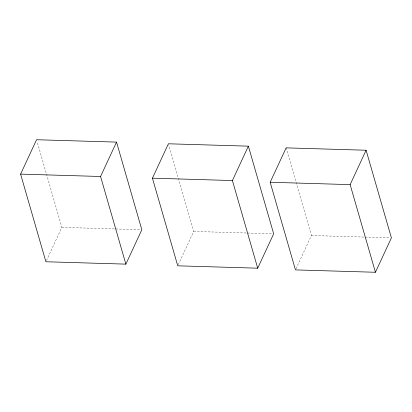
<?xml version="1.0" encoding="UTF-8"?>
<svg xmlns="http://www.w3.org/2000/svg" width="412" height="412" viewBox="0 0 412 412"><rect width="100%" height="100%" fill="white"/><g stroke="black" fill="none" stroke-linecap="round" stroke-linejoin="round"><path stroke-width="0.31" stroke-dasharray="2.06 1.54" d="M46.443 260.595L61.862 227.373L37.095 141.579M178.283 264.653L193.702 231.431L168.76 145.019M296.007 268.732L311.431 235.51L286.129 147.867M61.862 227.373L140.554 229.705M193.702 231.431L272.394 233.764M311.431 235.51L364.532 237.085M365.171 237.106L390.123 237.848"/><path stroke-width="0.62" d="M20.6 174.116L36.565 139.73L116.534 142.104L141.831 229.747L125.871 264.133L45.897 261.759L20.6 174.116L100.569 176.49L116.534 142.104M152.44 178.175L168.405 143.788L248.374 146.162L273.671 233.805L257.711 268.191L177.742 265.817L152.44 178.175L232.409 180.549L248.374 146.162M270.169 182.253L286.129 147.867L366.103 150.241L391.4 237.884L375.435 272.27L295.466 269.896L270.169 182.253L350.138 184.627L366.103 150.241M350.138 184.627L375.435 272.27M232.409 180.549L257.711 268.191M100.569 176.49L125.871 264.133"/></g></svg>
